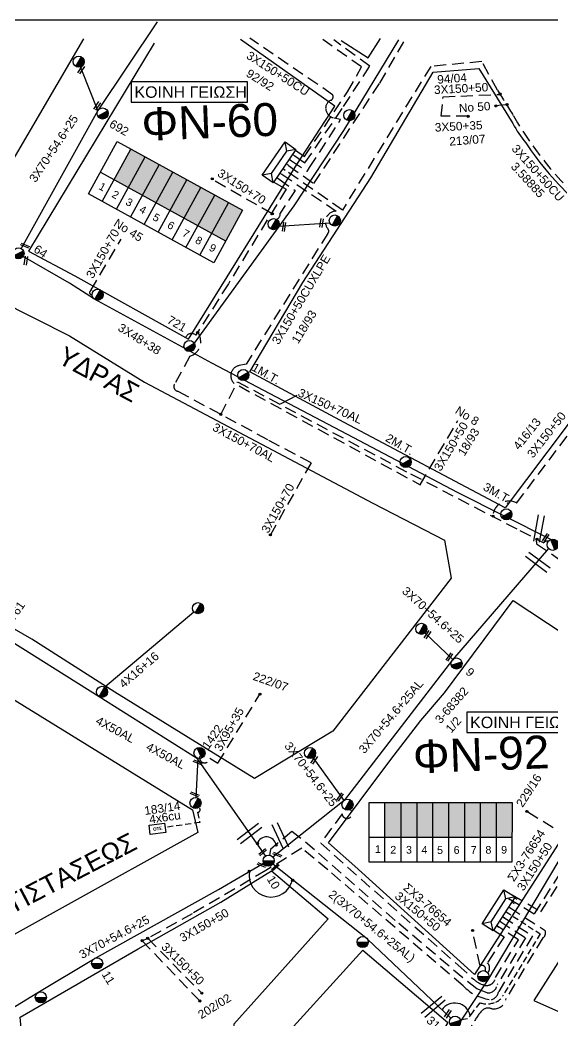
# Model space of a CAD drawing. Header units: millimetres. Extents: x 898 to 5598, y 789 to 3443.
# Drawn here: x 2237.5 to 2350.6, y 1586.5 to 1798.9 of the extents above; entities that cross this region are included whole.
import ezdxf

# ---------------------------------------------------------------- set-up
doc = ezdxf.new("R2010")
doc.units = ezdxf.units.MM
doc.linetypes.add('DASHED', pattern=[19.05, 12.7, -6.35])
for name, color, linetype in [('Pillar OTE', 7, 'Continuous'), ('Άγνωστα', 7, 'Continuous'), ('Γυμνά εναέρια ΧΤ (3Φ)   4x50CU', 7, 'Continuous'), ('Επιγραφές - Σχήματα', 7, 'Continuous'), ('Καλώδια ΧΤ   3x150+50AL', 7, 'DASHED'), ('Καλώδια ΧΤ   3x150+50AL XLPE', 7, 'DASHED'), ('Καλώδια ΧΤ   3x150+50CU', 7, 'DASHED'), ('Καλώδια ΧΤ   3x150+70AL', 7, 'DASHED'), ('Καλώδια ΧΤ   3x150AL+50CU', 7, 'DASHED'), ('Καλώδια ΧΤ   3x150AL+50XLPE', 7, 'DASHED'), ('Καλώδια ΧΤ   3x95+35 CU', 7, 'DASHED'), ('Καλώδια ΧΤ   3x95+35 XLPE', 7, 'DASHED'), ('Μηχανική τομή', 7, 'Continuous'), ('Στύλος ΦΜ', 7, 'Continuous'), ('Στύλος ΦΜ @ 1', 7, 'Continuous'), ('Συνδέσεις', 7, 'Continuous'), ('Συνεστραμμένα ΧΤ   3x70+54.6+25 AL', 7, 'SYN_LINE'), ('Τομή', 7, 'Continuous'), ('Υποσταθμός πόλεως', 7, 'Continuous'), ('Υπόβαθρο ΔΕΗ', 7, 'Continuous'), ('Υπόγεια καλώδια Παροχών ΧΤ   4x50AL', 7, 'DASHED'), ('Υπόγεια καλώδια Παροχών ΧΤ   4x6', 7, 'DASHED')]:
    doc.layers.add(name, color=color, linetype=linetype)
doc.styles.add('arial', font='arial.ttf')
doc.styles.get("Standard").update_dxf_attribs({"font": 'arial.ttf'})
doc.linetypes.add('SYN_LINE', pattern='A,0.5,-0.0001,["/\\/\\/\\/",Standard,S=0.1,R=0,X=0,Y=-0.05],-0.25', length=0.7501)
doc.dimstyles.new('ISO-25', dxfattribs={"dimtxt": 2.5, "dimasz": 2.5, "dimexe": 1.25, "dimexo": 0.625, "dimtad": 1, "dimtxsty": 'Standard', "dimcen": 2.5, "dimadec": 0, "dimazin": 0, "dimtfac": 1, "dimtmove": 0, "dimatfit": 3, "dimfxl": 1, "dimarcsym": 0})

# ---------------------------------------------------------------- blocks, each defined once
blk = doc.blocks.new('ΥΠΑΡΧΩΝ ΤΣΙΜΕΝΤΕΝΙΟΣ ΣΤΥΛΟΣ')
at = {"layer": 'Στύλος ΦΜ'}
blk.add_hatch(color=7, dxfattribs=at).paths.add_polyline_path([(-1.29, -2.28, 0.574793), (2.62, 0, 0.268822), (1.3, 2.27)])
at = {"layer": 'Στύλος ΦΜ', "color": 7}
blk.add_line((-1.29, -2.28), (1.3, 2.27), dxfattribs=at)
blk.add_circle((0, 0), 2.62, dxfattribs=at)
at = {"layer": 'Στύλος ΦΜ', "flags": 4}
for tag, p in [('ΑΡΙΘΜΟΣ', (-4.68, 8.05)), ('ΤΥΠΟΣ', (-4.91, 3.03))]:
    blk.add_attdef(tag, p, '', height=4, dxfattribs=at)
blk = doc.blocks.new('ΥΠΟΣΤΑΘΜΟΣ ΠΟΛΕΩΣ 8 ΑΝΑΧΩΡΗΣΕΩΝ')
at = {"layer": 'Υποσταθμός πόλεως', "linetype": 'Continuous', "ltscale": 40}
for p, q in [((-8.18, -2.82), (-8.18, -4)), ((-5.9, -2.82), (-5.9, -4)), ((-3.55, -2.82), (-3.55, -4)), ((-1.28, -2.82), (-1.28, -4)), ((1.23, -2.82), (1.23, -4)), ((3.56, -2.82), (3.56, -4)), ((6.03, -2.82), (6.03, -4)), ((8.16, -2.82), (8.16, -4))]:
    blk.add_line(p, q, dxfattribs=at)
blk.add_lwpolyline([(-8.57, 2.82), (8.57, 2.82), (8.57, -2.82), (-8.57, -2.82)], close=True, dxfattribs=at)
for points in [[(-5.75, 0), (-8.57, 2.82)], [(5.75, 0), (8.57, 2.82)], [(-8.57, -2.82), (-5.75, 0)], [(-5.75, 0), (5.75, 0)], [(8.57, -2.82), (5.75, 0)]]:
    blk.add_lwpolyline(points, dxfattribs=at)
at = {"layer": 'Υποσταθμός πόλεως', "linetype": 'SYN_LINE', "ltscale": 40, "flags": 1}
for tag, p in [('ΜΕΤΑΣΧΗΜΑΤΙΣΜΟΣ', (9.59, 1.44)), ('ΙΣΧΥΣ', (9.57, -1.35)), ('ΑΡΙΘΜΟΣ', (9.69, -4.07))]:
    blk.add_attdef(tag, p, '', height=1.8, dxfattribs=at)
blk = doc.blocks.new('ΜΗΧΑΝΙΚΗ ΤΟΜΗ')
at = {"layer": 'Μηχανική τομή', "ltscale": 40}
for p, q in [((-1.89, 0.78), (1.89, 0.78)), ((1.89, 0), (-1.89, 0))]:
    blk.add_line(p, q, dxfattribs=at)
blk = doc.blocks.new('ΤΟΜΗ')
at = {"layer": 'Τομή', "ltscale": 40}
for p, q in [((-5.68, 0), (5.68, 0)), ((5.68, -2.33), (-5.68, -2.33))]:
    blk.add_line(p, q, dxfattribs=at)
blk = doc.blocks.new('_ΣΥΝΔΕΣΗ')
at = {"layer": 'Συνδέσεις', "linetype": 'SYN_LINE', "ltscale": 40}
blk.add_hatch(color=256, dxfattribs=at).paths.add_polyline_path([(0.5, -0.01, 1), (-0.5, -0.01, 1)])
at = {"layer": 'Συνδέσεις'}
blk.add_circle((0, -0.01), 0.5, dxfattribs=at)
blk = doc.blocks.new('PILLAR ΟΤΕ')
at = {"layer": 'Pillar OTE', "ltscale": 40}
blk.add_lwpolyline([(-3.31, 2.02), (3.39, 2.02), (3.39, -1.99), (-3.31, -1.99)], close=True, dxfattribs=at)
at = {"layer": 'Pillar OTE', "insert": (-1.81, 0.71), "char_height": 1.3575, "width": 109.961, "attachment_point": 1}
blk.add_mtext('{\\fArial|b1|i0|c161|p34;OTE}', dxfattribs=at)

msp = doc.modelspace()

# ---------------------------------------------------------------- hatches: boundary and pattern name
at = {"layer": 'Καλώδια ΧΤ   3x150AL+50XLPE', "linetype": 'DASHED', "ltscale": 0.2}
h = msp.add_hatch(color=133, dxfattribs=at)
h.dxf.hatch_style = 1
h.paths.add_polyline_path([(2264.01, 1769.87), (2260.99, 1771.52), (2257.46, 1765.06), (2260.47, 1763.41)])
h = msp.add_hatch(color=151, dxfattribs=at)
h.dxf.hatch_style = 1
h.paths.add_polyline_path([(2267.03, 1768.21), (2264.01, 1769.87), (2260.47, 1763.41), (2263.49, 1761.75)])
h = msp.add_hatch(color=2, dxfattribs=at)
h.dxf.hatch_style = 1
h.paths.add_polyline_path([(2269.92, 1766.63), (2267.03, 1768.21), (2263.49, 1761.75), (2266.38, 1760.17)])
h = msp.add_hatch(color=6, dxfattribs=at)
h.dxf.hatch_style = 1
h.paths.add_polyline_path([(2272.89, 1765), (2269.92, 1766.63), (2266.38, 1760.17), (2269.35, 1758.54)])
h = msp.add_hatch(color=1, dxfattribs=at)
h.dxf.hatch_style = 1
h.paths.add_polyline_path([(2275.87, 1763.37), (2272.89, 1765), (2269.35, 1758.54), (2272.33, 1756.9)])
h = msp.add_hatch(color=62, dxfattribs=at)
h.dxf.hatch_style = 1
h.paths.add_polyline_path([(2278.8, 1761.77), (2275.87, 1763.37), (2272.33, 1756.9), (2275.25, 1755.3)])
h = msp.add_hatch(color=27, dxfattribs=at)
h.dxf.hatch_style = 1
h.paths.add_polyline_path([(2281.77, 1760.14), (2278.8, 1761.77), (2275.25, 1755.3), (2278.22, 1753.67)])
h = msp.add_hatch(color=30, dxfattribs=at)
h.dxf.hatch_style = 1
h.paths.add_polyline_path([(2284.68, 1758.55), (2281.77, 1760.14), (2278.22, 1753.67), (2281.13, 1752.07)])
h = msp.add_hatch(color=1, dxfattribs=at)
h.dxf.hatch_style = 1
h.paths.add_polyline_path([(2318.36, 1632.88), (2314.92, 1632.88), (2314.92, 1625.52), (2318.36, 1625.51)])
h = msp.add_hatch(color=62, dxfattribs=at)
h.dxf.hatch_style = 1
h.paths.add_polyline_path([(2321.8, 1632.88), (2318.36, 1632.88), (2318.36, 1625.51), (2321.8, 1625.51)])
h = msp.add_hatch(color=133, dxfattribs=at)
h.dxf.hatch_style = 1
h.paths.add_polyline_path([(2325.1, 1632.88), (2321.8, 1632.88), (2321.8, 1625.51), (2325.1, 1625.51)])
h = msp.add_hatch(color=27, dxfattribs=at)
h.dxf.hatch_style = 1
h.paths.add_polyline_path([(2328.48, 1632.88), (2325.1, 1632.88), (2325.1, 1625.51), (2328.48, 1625.5)])
h = msp.add_hatch(color=6, dxfattribs=at)
h.dxf.hatch_style = 1
h.paths.add_polyline_path([(2331.88, 1632.88), (2328.48, 1632.88), (2328.48, 1625.5), (2331.88, 1625.5)])
h = msp.add_hatch(color=85, dxfattribs=at)
h.dxf.hatch_style = 1
h.paths.add_polyline_path([(2335.22, 1632.88), (2331.88, 1632.88), (2331.88, 1625.5), (2335.22, 1625.5)])
h = msp.add_hatch(color=173, dxfattribs=at)
h.dxf.hatch_style = 1
h.paths.add_polyline_path([(2338.61, 1632.88), (2335.22, 1632.88), (2335.22, 1625.5), (2338.6, 1625.49)])
h = msp.add_hatch(color=2, dxfattribs=at)
h.dxf.hatch_style = 1
h.paths.add_polyline_path([(2341.93, 1632.87), (2338.61, 1632.88), (2338.6, 1625.49), (2341.93, 1625.49)])

# ---------------------------------------------------------------- linework, layer by layer
at = {"layer": 'Pillar OTE', "ltscale": 40}
for points in [[(2252, 1762.03), (2258.08, 1773.12), (2284.68, 1758.55), (2278.6, 1747.44), (2252, 1762.03)], [(2254.92, 1760.43), (2260.99, 1771.52)], [(2257.94, 1758.78), (2264.01, 1769.87)], [(2260.95, 1757.12), (2267.03, 1768.21)], [(2254.54, 1766.66), (2281.13, 1752.07)], [(2263.84, 1755.53), (2269.92, 1766.63)], [(2266.81, 1753.9), (2272.89, 1765)], [(2269.79, 1752.27), (2275.87, 1763.37)], [(2272.71, 1750.66), (2278.8, 1761.77)], [(2275.68, 1749.03), (2281.77, 1760.14)], [(2311.59, 1620.24), (2311.59, 1632.88), (2341.93, 1632.87), (2341.92, 1620.21), (2311.59, 1620.24)], [(2314.92, 1620.23), (2314.92, 1632.88)], [(2318.36, 1620.23), (2318.36, 1632.88)], [(2321.8, 1620.23), (2321.8, 1632.88)], [(2325.1, 1620.22), (2325.1, 1632.88)], [(2328.48, 1620.22), (2328.48, 1632.88)], [(2331.88, 1620.22), (2331.88, 1632.88)], [(2335.22, 1620.21), (2335.22, 1632.88)], [(2338.6, 1620.21), (2338.61, 1632.88)], [(2311.59, 1625.52), (2341.93, 1625.49)]]:
    msp.add_lwpolyline(points, dxfattribs=at)
at = {"layer": 'Άγνωστα', "color": 2}
for points in [[(2317.86, 1794.74), (2306.16, 1775.49), (2295.62, 1759.53), (2281.14, 1739.62), (2274.47, 1730.34)], [(2292.4, 1755.19), (2303.22, 1755.91)], [(2350.17, 1688.68), (2330.37, 1698.65), (2305.67, 1711.65), (2278.22, 1726.14), (2253.28, 1739.72), (2247.97, 1743.12), (2238.13, 1748.76)]]:
    msp.add_lwpolyline(points, dxfattribs=at)
at = {"layer": 'Άγνωστα', "color": 6, "linetype": 'DASHED', "ltscale": 0.2}
msp.add_lwpolyline([(2294.48, 1768.08), (2299.88, 1764.22), (2313.84, 1785.55), (2319.14, 1794.67)], dxfattribs=at)
at = {"layer": 'Άγνωστα', "color": 1, "linetype": 'DASHED', "ltscale": 0.2}
msp.add_lwpolyline([(2295.83, 1770.08), (2297.96, 1768.62), (2306.16, 1780.56), (2311.73, 1789.13), (2304.08, 1794.7)], dxfattribs=at)
at = {"layer": 'Άγνωστα', "color": 62, "linetype": 'DASHED', "ltscale": 0.2}
msp.add_lwpolyline([(2296.44, 1770.96), (2297.87, 1769.95), (2307.01, 1783.71), (2309.98, 1788.97), (2301.77, 1794.77)], dxfattribs=at)
at = {"layer": 'Άγνωστα', "color": 151, "linetype": 'DASHED', "ltscale": 0.2}
for points in [[(2291.82, 1764.22), (2291.82, 1764.22), (2293.95, 1763.03), (2281.7, 1742.97), (2274.81, 1732.05)], [(2291.04, 1757.8), (2278.15, 1765.16)]]:
    msp.add_lwpolyline(points, dxfattribs=at)
at = {"layer": 'Άγνωστα', "color": 62}
msp.add_lwpolyline([(2255.46, 1657.39), (2274.35, 1673.35)], dxfattribs=at)
at = {"layer": 'Άγνωστα', "color": 6}
msp.add_lwpolyline([(2371.53, 1654.75), (2361.57, 1635.3), (2351.68, 1620.22), (2336.76, 1595.27), (2322.3, 1573.28), (2308.92, 1549.66), (2298.15, 1535.09), (2298.15, 1535.09), (2293.77, 1529.55)], dxfattribs=at)
at = {"layer": 'Άγνωστα', "color": 27, "linetype": 'SYN_LINE', "ltscale": 12}
msp.add_lwpolyline([(2306.28, 1633.33), (2299.72, 1642.44)], dxfattribs=at)
at = {"layer": 'Άγνωστα', "color": 133, "linetype": 'DASHED', "ltscale": 0.2}
msp.add_lwpolyline([(2275.66, 1590.75), (2263.4, 1603.54), (2264.59, 1604.05)], dxfattribs=at)
at = {"layer": 'Άγνωστα', "color": 151, "linetype": 'DASHED', "ltscale": 0.2}
msp.add_arc((2273.89, 1731.04), 1.37, 47.5399, 200.5221, dxfattribs=at)
at = {"layer": 'Γυμνά εναέρια ΧΤ (3Φ)   4x50CU', "color": 62, "linetype": 'Continuous', "ltscale": 0.2}
msp.add_lwpolyline([(2200.86, 1690.09), (2233.03, 1668.69), (2254.3, 1655.34), (2274.94, 1642.38), (2289.57, 1621.51)], dxfattribs=at)
at = {"layer": 'Επιγραφές - Σχήματα'}
msp.add_lwpolyline([(2932.69, 801.84), (2932.69, 1798.94), (924.79, 1798.94), (924.79, 801.84)], dxfattribs=at)
at = {"layer": 'Επιγραφές - Σχήματα', "color": 190}
for points in [[(2261.1, 1781.5), (2285.77, 1781.5), (2285.77, 1785.79), (2261.1, 1785.79)], [(2332.36, 1647.73), (2357.04, 1647.73), (2357.04, 1652.02), (2332.36, 1652.02)]]:
    msp.add_lwpolyline(points, close=True, dxfattribs=at)
at = {"layer": 'Καλώδια ΧΤ   3x150+50AL', "color": 133, "linetype": 'DASHED', "ltscale": 0.2}
for points in [[(2332.6, 1778.51), (2326.9, 1778.51), (2327.29, 1782.64), (2339.43, 1783.16)], [(2264.59, 1604.05), (2276.07, 1592.4)]]:
    msp.add_lwpolyline(points, dxfattribs=at)
at = {"layer": 'Καλώδια ΧΤ   3x150+50AL', "color": 2, "linetype": 'DASHED', "ltscale": 0.2}
msp.add_lwpolyline([(2292.47, 1765.16), (2292.47, 1765.16), (2295.89, 1762.75), (2292.73, 1757.93)], dxfattribs=at)
at = {"layer": 'Καλώδια ΧΤ   3x150+50AL', "color": 30, "linetype": 'DASHED', "ltscale": 0.2}
msp.add_lwpolyline([(2322.41, 1700.3), (2330.45, 1713.94)], dxfattribs=at)
at = {"layer": 'Καλώδια ΧΤ   3x150+50AL', "color": 2, "linetype": 'DASHED', "ltscale": 0.2}
msp.add_lwpolyline([(2341.98, 1613.3), (2341.98, 1613.3), (2348.06, 1609.7), (2362.85, 1632.48), (2369.17, 1644.04), (2375.32, 1657.4), (2380.53, 1665.56), (2387.86, 1660.55), (2389.31, 1658.92), (2419.67, 1638), (2434.37, 1628.93, 0.201789), (2438.56, 1628.27), (2447.05, 1623.27), (2465.53, 1656.47), (2472.19, 1668.62), (2460.22, 1675.01)], format="xyb", dxfattribs=at)
at = {"layer": 'Καλώδια ΧΤ   3x150+50AL', "color": 85, "linetype": 'DASHED', "ltscale": 0.2}
msp.add_lwpolyline([(2341.18, 1612.53), (2346.69, 1609.25), (2362.77, 1634.55), (2368.93, 1646.04), (2371.91, 1652.38, 0.426708), (2372.83, 1654.71)], format="xyb", dxfattribs=at)
at = {"layer": 'Καλώδια ΧΤ   3x150+50AL', "color": 27, "linetype": 'DASHED', "ltscale": 0.2}
msp.add_lwpolyline([(2307.6, 1631.39, -1.518303), (2305.84, 1630.5), (2301.32, 1624.21), (2330.51, 1598.33), (2333.74, 1595.4, 0.124865), (2336.24, 1594.07, 0.434287), (2338.4, 1595.71), (2343.28, 1603.76), (2338.69, 1606.72), (2338.69, 1606.72)], format="xyb", dxfattribs=at)
at = {"layer": 'Καλώδια ΧΤ   3x150+50AL', "color": 62, "linetype": 'DASHED', "ltscale": 0.2}
msp.add_lwpolyline([(2339.36, 1607.69), (2339.36, 1607.69), (2344.81, 1604.17), (2338.8, 1594.26, -0.393869), (2336.65, 1592.45), (2334.46, 1593.33), (2331.46, 1595.68), (2317.1, 1607.86), (2300.02, 1622.84), (2295.21, 1626.75), (2290.67, 1622.93), (2290.45, 1621.7)], format="xyb", dxfattribs=at)
at = {"layer": 'Καλώδια ΧΤ   3x150+50AL', "color": 133, "linetype": 'DASHED', "ltscale": 0.2}
msp.add_lwpolyline([(2339.98, 1608.64), (2339.98, 1608.64), (2346.3, 1604.56), (2339.1, 1592.77, -0.25828), (2337.6, 1591.02, -0.179712), (2331.56, 1593.96), (2302.83, 1618.59), (2297.29, 1623.17), (2289.67, 1618.43), (2274.04, 1609.26), (2264.59, 1604.05)], format="xyb", dxfattribs=at)
at = {"layer": 'Καλώδια ΧΤ   3x150+50AL', "color": 173, "linetype": 'DASHED', "ltscale": 0.2}
msp.add_lwpolyline([(2341.47, 1610.56), (2341.47, 1610.56), (2348.94, 1605.74, -0.364448), (2348.47, 1604.13), (2340.68, 1591.29, -0.413416), (2337.62, 1589.09, 0.325454), (2335.47, 1588.61, 0.062495), (2333.49, 1585.67, -0.33837), (2329.93, 1583.95), (2318.29, 1563.28), (2311.6, 1551.49), (2308.61, 1547.02), (2299.84, 1535.65), (2295.11, 1538.28), (2291.24, 1532.59), (2292.98, 1529.8)], format="xyb", dxfattribs=at)
at = {"layer": 'Καλώδια ΧΤ   3x150+50AL', "color": 1, "linetype": 'DASHED', "ltscale": 0.1}
msp.add_lwpolyline([(2340.58, 1609.74), (2340.58, 1609.74), (2347.93, 1605), (2339.98, 1591.87, -0.190404), (2338.51, 1590.52, -0.178196), (2335.09, 1590.37), (2333.58, 1588.42), (2332.46, 1586.98), (2330.96, 1586.71)], format="xyb", dxfattribs=at)
at = {"layer": 'Καλώδια ΧΤ   3x150+50AL', "color": 6, "linetype": 'DASHED', "ltscale": 0.2}
msp.add_lwpolyline([(2338.17, 1605.7), (2338.17, 1605.7), (2340.25, 1604.36), (2336.7, 1598.84), (2336.7, 1598.84, -0.417829), (2336.78, 1596.73)], format="xyb", dxfattribs=at)
at = {"layer": 'Καλώδια ΧΤ   3x150+50AL', "color": 2, "linetype": 'DASHED', "ltscale": 0.2}
msp.add_arc((2291.42, 1757.84), 1.32, 290.0594, 3.5547, dxfattribs=at)
at = {"layer": 'Καλώδια ΧΤ   3x150+50AL XLPE', "color": 30, "linetype": 'DASHED', "ltscale": 0.2}
msp.add_lwpolyline([(2293.07, 1766.2), (2304.59, 1758.39), (2304.59, 1758.39), (2304.59, 1758.39, 0.618656), (2302.82, 1754.64, -0.43335), (2302.82, 1753.66), (2285.47, 1725.88), (2284.02, 1725.6, 0.274703), (2282.33, 1724.11, 0.446175), (2283.98, 1721.27), (2322.41, 1700.3)], format="xyb", dxfattribs=at)
at = {"layer": 'Καλώδια ΧΤ   3x150+50CU', "color": 27, "ltscale": 0.2}
msp.add_lwpolyline([(2295.14, 1769.06), (2298.42, 1766.82), (2298.96, 1767.62), (2305.53, 1777.79), (2304.14, 1778.11, -0.298118), (2302.39, 1779.96, -0.35418), (2303.45, 1781.89, 0.466858), (2303.83, 1783.09), (2286.26, 1795.06)], format="xyb", dxfattribs=at)
at = {"layer": 'Καλώδια ΧΤ   3x150+50CU', "color": 133, "linetype": 'DASHED', "ltscale": 0.2}
msp.add_lwpolyline([(2382.52, 1738.8), (2382.52, 1738.8), (2359.73, 1757.8, -0.088359), (2342.23, 1778.61, -0.000505), (2338.85, 1784.04), (2335.52, 1790.1), (2324.67, 1789.09), (2305.92, 1758.6), (2293.75, 1767.08)], format="xyb", dxfattribs=at)
at = {"layer": 'Καλώδια ΧΤ   3x150+70AL', "color": 2, "linetype": 'DASHED', "ltscale": 0.2}
msp.add_lwpolyline([(2252.52, 1741.51), (2252.52, 1741.51), (2258.92, 1752.46)], dxfattribs=at)
at = {"layer": 'Καλώδια ΧΤ   3x150+70AL', "color": 151, "ltscale": 0.2}
msp.add_lwpolyline([(2273.53, 1727.57, -0.0045), (2273.53, 1727.57), (2270.25, 1721.64, 0.526639), (2271, 1720.15), (2290.26, 1709.8), (2299.26, 1704.98)], format="xyb", dxfattribs=at)
at = {"layer": 'Καλώδια ΧΤ   3x150+70AL', "color": 151, "linetype": 'DASHED', "ltscale": 0.2}
for points in [[(2280.12, 1715.25), (2283.65, 1722.17), (2320.37, 1702.63), (2343.58, 1690.59), (2348.66, 1688.01)], [(2299.26, 1704.98), (2290.63, 1689.67)]]:
    msp.add_lwpolyline(points, dxfattribs=at)
at = {"layer": 'Καλώδια ΧΤ   3x150+70AL', "color": 2, "linetype": 'DASHED', "ltscale": 0.2}
msp.add_arc((2252.7, 1741.09), 0.457, 113.9438, 277.0851, dxfattribs=at)
at = {"layer": 'Καλώδια ΧΤ   3x150+70AL', "color": 151, "ltscale": 0.2}
msp.add_arc((2272.59, 1730.68), 3.25, 286.9095, 37.0392, dxfattribs=at)
at = {"layer": 'Καλώδια ΧΤ   3x150+70AL', "color": 151, "linetype": 'DASHED', "ltscale": 0.2}
msp.add_arc((2349.43, 1687.33), 1.03, 76.2386, 138.193, dxfattribs=at)
at = {"layer": 'Καλώδια ΧΤ   3x150AL+50CU', "color": 151, "linetype": 'DASHED', "ltscale": 0.2}
msp.add_line((2347.16, 1687.8), (2356.6, 1681.2), dxfattribs=at)
msp.add_arc((2349.86, 1688.44), 2.78, 172.3006, 193.3972, dxfattribs=at)
at = {"layer": 'Καλώδια ΧΤ   3x150AL+50CU', "color": 62, "linetype": 'DASHED', "ltscale": 0.1}
msp.add_arc((2275.16, 1631.34), 0.556, 265.9096, 60.0718, dxfattribs=at)
at = {"layer": 'Καλώδια ΧΤ   3x150AL+50XLPE', "color": 7, "linetype": 'DASHED', "ltscale": 0.2}
msp.add_line((2335.18, 1598.18), (2333.53, 1605.68), dxfattribs=at)
at = {"layer": 'Καλώδια ΧΤ   3x150AL+50XLPE', "color": 151, "linetype": 'DASHED', "ltscale": 0.2}
msp.add_lwpolyline([(2342.91, 1696.43), (2368.78, 1730.77, 0.980225), (2370.95, 1735.18), (2364.81, 1739.52)], format="xyb", dxfattribs=at)
at = {"layer": 'Καλώδια ΧΤ   3x150AL+50XLPE', "color": 6, "linetype": 'DASHED', "ltscale": 0.2}
msp.add_lwpolyline([(2360.18, 1634.73, 0.914527), (2359.29, 1634.12), (2353.91, 1625.48), (2345.07, 1630.99)], format="xyb", dxfattribs=at)
at = {"layer": 'Καλώδια ΧΤ   3x150AL+50XLPE', "color": 151, "linetype": 'DASHED', "ltscale": 0.2}
msp.add_arc((2341.26, 1693.41), 3.44, 61.1986, 177.2544, dxfattribs=at)
at = {"layer": 'Καλώδια ΧΤ   3x150AL+50XLPE', "color": 62, "linetype": 'DASHED', "ltscale": 0.2}
msp.add_arc((2276.68, 1642.37), 1.09, 166.4295, 354.1369, dxfattribs=at)
at = {"layer": 'Καλώδια ΧΤ   3x150AL+50XLPE', "color": 7, "linetype": 'Continuous', "ltscale": 0.2}
for centre, radius, start, end in [((2289.8, 1623.51), 2.08, 8.3583, 161.9579), ((2290.76, 1617.47), 4.66, 169.7961, 346.7888), ((2329.79, 1587), 3.31, 11.7756, 146.2565)]:
    msp.add_arc(centre, radius, start, end, dxfattribs=at)
at = {"layer": 'Καλώδια ΧΤ   3x150AL+50XLPE', "color": 7, "linetype": 'DASHED', "ltscale": 0.2}
msp.add_arc((2335.56, 1597.55), 0.749, 327.1975, 120.0715, dxfattribs=at)
at = {"layer": 'Καλώδια ΧΤ   3x95+35 CU', "color": 62, "linetype": 'DASHED', "ltscale": 0.2}
msp.add_lwpolyline([(2277.77, 1642.26), (2279.47, 1641.19), (2288.4, 1655.85)], dxfattribs=at)
at = {"layer": 'Συνεστραμμένα ΧΤ   3x70+54.6+25 AL', "color": 62, "linetype": 'SYN_LINE', "ltscale": 10}
msp.add_line((2275.22, 1642.33), (2274.77, 1633.78), dxfattribs=at)
at = {"layer": 'Συνεστραμμένα ΧΤ   3x70+54.6+25 AL', "color": 2, "linetype": 'SYN_LINE', "ltscale": 20}
msp.add_lwpolyline([(2266.62, 1798.54), (2254.02, 1779.75), (2237.72, 1750.45)], dxfattribs=at)
at = {"layer": 'Συνεστραμμένα ΧΤ   3x70+54.6+25 AL', "color": 2, "linetype": 'SYN_LINE', "ltscale": 8}
msp.add_lwpolyline([(2254.02, 1779.75), (2250.62, 1788.32), (2250.34, 1789.02)], dxfattribs=at)
at = {"layer": 'Συνεστραμμένα ΧΤ   3x70+54.6+25 AL', "color": 4, "linetype": 'DASHED', "ltscale": 0.2}
msp.add_lwpolyline([(2340.79, 1780.92), (2338.19, 1780.71)], dxfattribs=at)
at = {"layer": 'Συνεστραμμένα ΧΤ   3x70+54.6+25 AL', "color": 27, "ltscale": 20}
msp.add_lwpolyline([(2349.7, 1686.79), (2329.27, 1663.17), (2306.28, 1633.33), (2291.16, 1621.28)], dxfattribs=at)
at = {"layer": 'Συνεστραμμένα ΧΤ   3x70+54.6+25 AL', "color": 27, "linetype": 'SYN_LINE', "ltscale": 8}
msp.add_lwpolyline([(2329.49, 1663.08), (2323.52, 1668.84)], dxfattribs=at)
at = {"layer": 'Συνεστραμμένα ΧΤ   3x70+54.6+25 AL', "color": 1, "linetype": 'SYN_LINE', "ltscale": 20}
for points in [[(2221.28, 1580.37), (2241.29, 1592.53), (2253.08, 1599.61), (2279.61, 1614.44), (2279.61, 1614.44), (2288.84, 1619.81), (2289.2, 1620)], [(2328.97, 1587.14), (2311.24, 1603.86), (2291.17, 1619.81)]]:
    msp.add_lwpolyline(points, dxfattribs=at)
at = {"layer": 'Υπόβαθρο ΔΕΗ'}
for points in [[(2227.66, 1755.45), (2227.83, 1755.35), (2251.04, 1794.93)], [(2265.97, 1794.04), (2239.27, 1749.88), (2249.11, 1744.68), (2273.21, 1731.23), (2296.22, 1768.27), (2304.31, 1780.65), (2284.29, 1794.79)], [(2305.68, 1794.56), (2311.37, 1790.88), (2314.04, 1795)], [(2147.55, 1634.65), (2193.61, 1680.91), (2274.08, 1631.34), (2275.23, 1626.53), (2217.57, 1594.54), (2147.55, 1634.65)], [(2302.94, 1624.34), (2316.17, 1641.97), (2322.6, 1650.25), (2327.62, 1656.17), (2342.14, 1675.71), (2371.15, 1656.61), (2357.83, 1633.54), (2333.95, 1596.39), (2308.59, 1619.33), (2302.94, 1624.34)], [(2411.52, 1562.01), (2439.01, 1611.34), (2381.53, 1649.54), (2360.25, 1612.31), (2346.56, 1590.84), (2391.42, 1570.93), (2411.52, 1562.01)], [(2310.25, 1601.52), (2328.3, 1586.22), (2314.21, 1562.66), (2298.41, 1537.45), (2250.7, 1570.79), (2238.11, 1580.49), (2237.52, 1587.29), (2262.53, 1601.82), (2280.08, 1611.75), (2280.08, 1611.75), (2290.88, 1618.35), (2302.91, 1608.16), (2282.9, 1585.8), (2282.77, 1585.12), (2289.95, 1579.15), (2310.25, 1601.52)]]:
    msp.add_lwpolyline(points, dxfattribs=at)
msp.add_lwpolyline([(2340.48, 1695.42), (2306.28, 1713.53), (2286.24, 1724.26), (2297.55, 1743.23), (2311.92, 1765.43), (2325.21, 1787.89), (2334.9, 1788.67), (2342.12, 1776.98), (2342.12, 1776.98, 0.046004), (2344.83, 1772.85, 0.05664), (2355.48, 1760.41, 0.019537), (2369.58, 1748.28, -0.000715), (2376.28, 1742.94), (2340.48, 1695.42)], format="xyb", dxfattribs=at)
at = {"layer": 'Υπόγεια καλώδια Παροχών ΧΤ   4x50AL', "linetype": 'Continuous', "ltscale": 0.2}
msp.add_lwpolyline([(2201.4, 1691), (2214.06, 1710.52), (2225.39, 1727.69), (2232.87, 1739.46), (2247.95, 1731.93), (2263.92, 1722.09), (2312.35, 1696.41), (2327.57, 1688.56), (2329.03, 1680.47), (2303.89, 1648), (2287.25, 1637.99), (2257.6, 1656.27), (2239.97, 1667.54), (2222.33, 1677.66), (2209.78, 1685.69), (2201.4, 1691)], dxfattribs=at)
at = {"layer": 'Υπόγεια καλώδια Παροχών ΧΤ   4x6', "color": 62, "linetype": 'DASHED', "ltscale": 0.1}
msp.add_lwpolyline([(2275.12, 1630.79), (2275.67, 1628.65), (2268.27, 1627.57)], dxfattribs=at)

# ---------------------------------------------------------------- block references
at = {"layer": 'Pillar OTE', "xscale": 0.4999999999999999, "yscale": 0.4999999999999999, "zscale": 0.4999999999999999, "rotation": 7.456910538116213}
msp.add_blockref('PILLAR ΟΤΕ', (2266.63, 1627.3), dxfattribs=at)
at = {"layer": 'Μηχανική τομή'}
for p, xscale, yscale, zscale, rotation in [((2250.62, 1788.32), 0.4999999999999992, 0.4999999999999992, 0.4999999999999992, 55.9346327800438), ((2254.01, 1780.61), 0.4999999999999992, 0.4999999999999992, 0.4999999999999992, 55.9346327800438), ((2301.68, 1755.83), 0.4999999999999992, 0.4999999999999992, 0.4999999999999992, 81.4667052594302), ((2293.7, 1755.01), 0.4999999999999992, 0.4999999999999992, 0.4999999999999992, 81.4667052594302), ((2238.61, 1751.23), 0.4999999999999994, 0.4999999999999994, 0.4999999999999994, 158.0723474601361), ((2238.89, 1747.85), 0.4999999999999992, 0.4999999999999992, 0.4999999999999992, 81.4667052594302), ((2349.24, 1688.95), 0.4999999999999992, 0.4999999999999992, 0.4999999999999992, 55.9346327800438), ((2324.16, 1668.37), 0.4999999999999992, 0.4999999999999992, 0.4999999999999992, 55.9346327800438), ((2328.79, 1663.67), 0.4999999999999992, 0.4999999999999992, 0.4999999999999992, 55.9346327800438), ((2300.1, 1641.82), 0.4999999999999992, 0.4999999999999992, 0.4999999999999992, 55.9346327800438), ((2275.25, 1641.56), 0.4999999999999994, 0.4999999999999994, 0.4999999999999994, 158.0723474601361), ((2274.64, 1634.82), 0.4999999999999994, 0.4999999999999994, 0.4999999999999994, 158.0723474601361), ((2305.58, 1633.94), 0.4999999999999992, 0.4999999999999992, 0.4999999999999992, 55.9346327800438), ((2289.12, 1622.21), 0.4999999999999992, 0.4999999999999992, 0.4999999999999992, 40.87475939646597), ((2292.16, 1621.96), 0.4999999999999994, 0.4999999999999994, 0.4999999999999994, 158.0723474601361), ((2288.84, 1619.81), 0.4999999999999994, 0.4999999999999994, 0.4999999999999994, 158.0723474601361), ((2291.8, 1618.97), 0.4999999999999992, 0.4999999999999992, 0.4999999999999992, 40.87475939646598), ((2328.47, 1587.92), 0.4999999999999992, 0.4999999999999992, 0.4999999999999992, 55.9346327800438)]:
    msp.add_blockref('ΜΗΧΑΝΙΚΗ ΤΟΜΗ', p, dxfattribs=dict(at, xscale=xscale, yscale=yscale, zscale=zscale, rotation=rotation))
at = {"layer": 'Στύλος ΦΜ @ 1', "ltscale": 40, "xscale": 0.4499999999998181, "yscale": 0.4499999999998181, "zscale": 0.4499999999998181}
for p in [(2249.91, 1790.11), (2307.41, 1778.74), (2291.31, 1755.62), (2304.3, 1756.38), (2253.94, 1740.64), (2275.25, 1674.11), (2322.69, 1669.73), (2254.88, 1656.36), (2299.04, 1643.39), (2274.73, 1632.77), (2307.01, 1632.41)]:
    msp.add_blockref('ΥΠΑΡΧΩΝ ΤΣΙΜΕΝΤΕΝΙΟΣ ΣΤΥΛΟΣ', p, dxfattribs=at)
at = {"layer": 'Στύλος ΦΜ @ 1', "ltscale": 40}
ref = msp.add_blockref('ΥΠΑΡΧΩΝ ΤΣΙΜΕΝΤΕΝΙΟΣ ΣΤΥΛΟΣ', (2255, 1779.1), dxfattribs=dict(at, xscale=0.449999999999818, yscale=0.449999999999818, zscale=0.449999999999818, rotation=330.2170153390163))
ref.add_attrib('ΤΥΠΟΣ', '692', (2256.25, 1776.35), dxfattribs={"layer": 'Στύλος ΦΜ', "height": 1.8, "rotation": 330.217, "flags": 4})
ref = msp.add_blockref('ΥΠΑΡΧΩΝ ΤΣΙΜΕΝΤΕΝΙΟΣ ΣΤΥΛΟΣ', (2237.15, 1749.42), dxfattribs=dict(at, xscale=0.4499999999998181, yscale=0.4499999999998181, zscale=0.4499999999998181, rotation=326.3425832469022))
ref.add_attrib('ΤΥΠΟΣ', '64', (2240.2, 1749.87), dxfattribs={"layer": 'Στύλος ΦΜ', "height": 1.8, "rotation": 326.3426, "flags": 4})
ref = msp.add_blockref('ΥΠΑΡΧΩΝ ΤΣΙΜΕΝΤΕΝΙΟΣ ΣΤΥΛΟΣ', (2273.45, 1729.74), dxfattribs=dict(at, xscale=0.449999999999818, yscale=0.449999999999818, zscale=0.449999999999818, rotation=330.2170153390163))
ref.add_attrib('ΤΥΠΟΣ', '721', (2268.53, 1734.75), dxfattribs={"layer": 'Στύλος ΦΜ', "height": 1.8, "rotation": 330.217, "flags": 4})
ref = msp.add_blockref('ΥΠΑΡΧΩΝ ΤΣΙΜΕΝΤΕΝΙΟΣ ΣΤΥΛΟΣ', (2284.88, 1723.58), dxfattribs=dict(at, xscale=0.449999999999818, yscale=0.449999999999818, zscale=0.449999999999818, rotation=330.2170153390163))
ref.add_attrib('ΤΥΠΟΣ', '1M.T.', (2286.5, 1724.69), dxfattribs={"layer": 'Στύλος ΦΜ', "height": 1.8, "rotation": 330.217, "flags": 4})
ref = msp.add_blockref('ΥΠΑΡΧΩΝ ΤΣΙΜΕΝΤΕΝΙΟΣ ΣΤΥΛΟΣ', (2319.36, 1705.15), dxfattribs=dict(at, xscale=0.449999999999818, yscale=0.449999999999818, zscale=0.449999999999818, rotation=330.2170153390163))
ref.add_attrib('ΤΥΠΟΣ', '2M.T.', (2314.89, 1709.68), dxfattribs={"layer": 'Στύλος ΦΜ', "height": 1.8, "rotation": 330.217, "flags": 4})
ref = msp.add_blockref('ΥΠΑΡΧΩΝ ΤΣΙΜΕΝΤΕΝΙΟΣ ΣΤΥΛΟΣ', (2340.71, 1694.02), dxfattribs=dict(at, xscale=0.449999999999818, yscale=0.449999999999818, zscale=0.449999999999818, rotation=330.2170153390163))
ref.add_attrib('ΤΥΠΟΣ', '3M.T.', (2335.61, 1699.32), dxfattribs={"layer": 'Στύλος ΦΜ', "height": 1.8, "rotation": 330.217, "flags": 4})
ref = msp.add_blockref('ΥΠΑΡΧΩΝ ΤΣΙΜΕΝΤΕΝΙΟΣ ΣΤΥΛΟΣ', (2350.58, 1687.57), dxfattribs=dict(at, xscale=0.449999999999818, yscale=0.449999999999818, zscale=0.449999999999818, rotation=50.11838924195742))
ref.add_attrib('ΤΥΠΟΣ', '8M.T.', (2356.09, 1687.25), dxfattribs={"layer": 'Στύλος ΦΜ', "height": 1.8, "rotation": 50.1184, "flags": 4})
ref = msp.add_blockref('ΥΠΑΡΧΩΝ ΤΣΙΜΕΝΤΕΝΙΟΣ ΣΤΥΛΟΣ', (2233.71, 1669.66), dxfattribs=dict(at, xscale=0.4499999999998181, yscale=0.4499999999998181, zscale=0.4499999999998181, rotation=55.1010931371771))
ref.add_attrib('ΤΥΠΟΣ', '761', (2236.24, 1671.32), dxfattribs={"layer": 'Στύλος ΦΜ', "height": 1.8, "rotation": 55.1011, "flags": 4})
ref = msp.add_blockref('ΥΠΑΡΧΩΝ ΤΣΙΜΕΝΤΕΝΙΟΣ ΣΤΥΛΟΣ', (2330.14, 1662.37), dxfattribs=dict(at, xscale=0.4499999999998181, yscale=0.4499999999998181, zscale=0.4499999999998181, rotation=317.0952940475047))
ref.add_attrib('ΤΥΠΟΣ', '9', (2331.91, 1660.36), dxfattribs={"layer": 'Στύλος ΦΜ', "height": 1.8, "rotation": 317.0953, "flags": 4})
ref = msp.add_blockref('ΥΠΑΡΧΩΝ ΤΣΙΜΕΝΤΕΝΙΟΣ ΣΤΥΛΟΣ', (2275.57, 1643.38), dxfattribs=dict(at, xscale=0.4499999999998181, yscale=0.4499999999998181, zscale=0.4499999999998181, rotation=55.14996331801859))
ref.add_attrib('ΤΥΠΟΣ', '1422', (2277.48, 1644.01), dxfattribs={"layer": 'Στύλος ΦΜ', "height": 1.8, "rotation": 55.15, "flags": 4})
ref = msp.add_blockref('ΥΠΑΡΧΩΝ ΤΣΙΜΕΝΤΕΝΙΟΣ ΣΤΥΛΟΣ', (2290.24, 1620.54), dxfattribs=dict(at, xscale=0.4499999999998181, yscale=0.4499999999998181, zscale=0.4499999999998181, rotation=301.3863738544023))
ref.add_attrib('ΤΥΠΟΣ', '10', (2289.79, 1616.65), dxfattribs={"layer": 'Στύλος ΦΜ', "height": 1.8, "rotation": 301.3864, "flags": 4})
at = {"layer": 'Στύλος ΦΜ @ 1', "ltscale": 40, "xscale": 0.4499999999998181, "yscale": 0.4499999999998181, "zscale": 0.4499999999998181, "rotation": 301.3863738544023}
for p in [(2310.24, 1603.25), (2335.84, 1596.02), (2241.9, 1591.52)]:
    msp.add_blockref('ΥΠΑΡΧΩΝ ΤΣΙΜΕΝΤΕΝΙΟΣ ΣΤΥΛΟΣ', p, dxfattribs=at)
at = {"layer": 'Στύλος ΦΜ @ 1', "ltscale": 40}
ref = msp.add_blockref('ΥΠΑΡΧΩΝ ΤΣΙΜΕΝΤΕΝΙΟΣ ΣΤΥΛΟΣ', (2253.85, 1598.72), dxfattribs=dict(at, xscale=0.4499999999998181, yscale=0.4499999999998181, zscale=0.4499999999998181, rotation=301.3863738544023))
ref.add_attrib('ΤΥΠΟΣ', '11', (2254.75, 1596.43), dxfattribs={"layer": 'Στύλος ΦΜ', "height": 1.8, "rotation": 301.3864, "flags": 4})
ref = msp.add_blockref('ΥΠΑΡΧΩΝ ΤΣΙΜΕΝΤΕΝΙΟΣ ΣΤΥΛΟΣ', (2329.84, 1586.35), dxfattribs=dict(at, xscale=0.4499999999998181, yscale=0.4499999999998181, zscale=0.4499999999998181, rotation=317.7230912714273))
ref.add_attrib('ΤΥΠΟΣ', '31', (2323.6, 1586.39), dxfattribs={"layer": 'Στύλος ΦΜ', "height": 1.8, "rotation": 317.7231, "flags": 4})
at = {"layer": 'Συνδέσεις', "xscale": 0.4499999999999886, "yscale": 0.4499999999999886, "zscale": 0.4499999999999886}
for p in [(2339.39, 1783.24), (2338.49, 1780.71), (2340.87, 1781.02), (2332.61, 1778.51), (2278.29, 1765.23), (2291.04, 1757.8), (2275.2, 1732.63), (2280.12, 1715.25), (2337.94, 1693.66), (2290.63, 1689.67), (2347.22, 1688.77), (2288.41, 1655.86), (2345.07, 1630.99), (2287.9, 1624.15), (2291.86, 1623.82), (2286.13, 1618.32), (2295.36, 1616.36), (2264.59, 1604.05), (2333.56, 1605.73), (2263.4, 1603.55), (2276.07, 1592.4), (2275.66, 1590.75)]:
    msp.add_blockref('_ΣΥΝΔΕΣΗ', p, dxfattribs=at)
at = {"layer": 'Τομή'}
for p, xscale, yscale, zscale, rotation in [((2347.07, 1691.13), 0.4999999999999999, 0.4999999999999999, 0.4999999999999999, 79.66404841631467), ((2347.75, 1684.34), 0.5, 0.5, 0.5, 323.6158396424011), ((2286.55, 1625.81), 0.4999999999999998, 0.4999999999999998, 0.4999999999999998, 217.7254998742134), ((2293.27, 1626.02), 0.4999999999999998, 0.4999999999999998, 0.4999999999999998, 294.6984794978203), ((2324.83, 1589.98), 0.5, 0.5, 0.5, 39.8320242081554)]:
    msp.add_blockref('ΤΟΜΗ', p, dxfattribs=dict(at, xscale=xscale, yscale=yscale, zscale=zscale, rotation=rotation))
at = {"layer": 'Υποσταθμός πόλεως', "xscale": 0.5, "yscale": 0.5, "zscale": 0.5}
for p, rotation in [((2292.48, 1768.72), 55.61998823705078), ((2339.07, 1609.99), 57.15814595933722)]:
    msp.add_blockref('ΥΠΟΣΤΑΘΜΟΣ ΠΟΛΕΩΣ 8 ΑΝΑΧΩΡΗΣΕΩΝ', p, dxfattribs=dict(at, rotation=rotation))

# ---------------------------------------------------------------- texts
at = {"ltscale": 40, "width": 94.4586, "attachment_point": 1, "style": 'arial'}
for s, insert, char_height, rotation in [('ΦN-60', (2263.13, 1780.3), 7, 2.1857), ('YΔPAΣ', (2247.05, 1729.86), 4, 331.7565), ('ΦN-92', (2320.75, 1646.06), 7, 2.1857), ('EΘN.ANTIΣTAΣEΩΣ', (2214.83, 1602.78), 4, 27.4911)]:
    msp.add_mtext(s, dxfattribs=dict(at, insert=insert, char_height=char_height, rotation=rotation))
at = {"ltscale": 30, "char_height": 1.63, "width": 11.2573, "attachment_point": 1, "rotation": 331.2958}
for s, insert in [('1', (2254.81, 1764.56)), ('2', (2257.58, 1762.88)), ('3', (2260.51, 1761.28)), ('4', (2263.4, 1759.7)), ('5', (2266.26, 1758.04)), ('6', (2269.36, 1756.37)), ('7', (2272.54, 1754.63)), ('8', (2275.29, 1753.16)), ('9', (2278.22, 1751.58))]:
    msp.add_mtext(s, dxfattribs=dict(at, insert=insert))
at = {"ltscale": 30, "char_height": 1.63, "width": 11.2573, "attachment_point": 1}
for s, insert in [('1', (2312.84, 1623.8)), ('2', (2316.08, 1623.66)), ('3', (2319.41, 1623.66)), ('4', (2322.71, 1623.66)), ('5', (2326.01, 1623.58)), ('6', (2329.53, 1623.61)), ('7', (2333.16, 1623.61)), ('8', (2336.28, 1623.64)), ('9', (2339.61, 1623.66))]:
    msp.add_mtext(s, dxfattribs=dict(at, insert=insert))
at = {"layer": 'Άγνωστα', "ltscale": 40, "char_height": 1.8, "attachment_point": 1, "style": 'arial'}
for s, insert, width, rotation in [('92/92', (2286.27, 1788.65), 7.1535, 327.9867), ('94/04', (2325.99, 1787.19), 7.1535, 4.3188), ('3X150+50', (2325.31, 1785.01), 31.6072, 2.9704), ('No 50', (2330.58, 1781.11), 7.1535, 4.3188), ('3X70+54.6+25', (2239.28, 1765.31), 31.6072, 56.278), ('3X50+35', (2325.49, 1777.04), 31.6072, 2.9704), ('213/07', (2328.54, 1774.06), 7.1535, 4.3188), ('3.58885', (2342.87, 1768.95), 7.1535, 312.6478), ('3X150+70', (2280.18, 1767.47), 31.6072, 327.3112), ('No 45', (2258.13, 1756.88), 7.1535, 327.9867), ('3X150+70', (2251.38, 1744.8), 31.6072, 60.2832), ('118/93', (2295, 1731.04), 7.1535, 58.4026), ('3X48+38', (2259.04, 1734.69), 7.1535, 327.9867), ('No 8', (2330.65, 1717.13), 7.1535, 327.6582), ('416/13', (2342.01, 1708.66), 31.6072, 51.6704), ('3X150+50', (2344.96, 1706.94), 31.6072, 51.6704), ('3X150+50', (2325.24, 1703.96), 31.6072, 59.0921), ('18/93', (2330.29, 1707.19), 7.1535, 58.4026), ('3X150+70', (2288.59, 1690.75), 31.6072, 60.6519), ('3X70+54.6+25', (2319.61, 1678.86), 31.6072, 318.1777), ('4X16+16', (2258.3, 1658.4), 31.6072, 40.6985), ('222/07', (2287.35, 1660.66), 7.1535, 340.6154), ('3-68382 1/2', (2325.4, 1650.63), 7.1535, 48.8945), ('3X70+54.6+25', (2294.92, 1645.95), 31.6072, 307.7201), ('229/16', (2342.66, 1632.67), 7.1535, 57.3038), ('183/14', (2263.74, 1632), 31.6072, 8.3879), ('4x6cu', (2264.78, 1630.17), 34.3302, 8.3879), ('ΣX3-76654', (2340.81, 1616.89), 31.6072, 57.2154), ('3X150+50', (2342.84, 1614.93), 31.6072, 57.2154), ('ΣX3-76654', (2319.86, 1615.9), 7.1535, 319.3243), ('2(3X70+54.6+25AL)', (2303.94, 1614.46), 31.6072, 321.2017), ('3X150+50', (2318.03, 1614.11), 31.6072, 320.5099), ('3X150+50', (2271.11, 1604.76), 31.6072, 29.7892), ('3X70+54.6+25', (2249.79, 1601.23), 31.6072, 28.2461), ('3X150+50', (2268.58, 1603.36), 31.6072, 315.2364), ('202/02', (2275, 1588.39), 7.1535, 31.6694)]:
    msp.add_mtext(s, dxfattribs=dict(at, insert=insert, width=width, rotation=rotation))
at = {"layer": 'Επιγραφές - Σχήματα', "color": 190, "char_height": 2.4315, "width": 24.4065, "attachment_point": 1}
for insert in [(2261.76, 1784.86), (2333.03, 1651.09)]:
    msp.add_mtext('KOINH ΓΕΙΩΣΗ', dxfattribs=dict(at, insert=insert))
at = {"layer": 'Καλώδια ΧΤ   3x150+50CU', "ltscale": 0.2, "char_height": 1.8, "width": 31.6072, "attachment_point": 1, "style": 'arial'}
for insert, rotation in [((2286.33, 1792.44), 327.3112), ((2343.05, 1772.74), 311.9054)]:
    msp.add_mtext('3X150+50CU', dxfattribs=dict(at, insert=insert, rotation=rotation))
at = {"layer": 'Καλώδια ΧΤ   3x150+70AL', "ltscale": 0.2, "char_height": 1.8, "width": 31.6072, "attachment_point": 1, "style": 'arial'}
for insert, rotation in [((2297.05, 1720.84), 335.6224), ((2279.01, 1713.54), 331.6266)]:
    msp.add_mtext('3X150+70AL', dxfattribs=dict(at, insert=insert, rotation=rotation))
at = {"layer": 'Καλώδια ΧΤ   3x150AL+50CU', "ltscale": 0.2, "insert": (2290.83, 1730.83), "char_height": 1.8, "width": 31.6072, "attachment_point": 1, "rotation": 59.0921, "style": 'arial'}
msp.add_mtext('3X150+50CUXLPE', dxfattribs=at)
at = {"layer": 'Καλώδια ΧΤ   3x95+35 XLPE', "ltscale": 0.2, "insert": (2278.58, 1644.44), "char_height": 1.8, "width": 31.6072, "attachment_point": 1, "rotation": 60.6519, "style": 'arial'}
msp.add_mtext('3X95+35', dxfattribs=at)
at = {"layer": 'Συνεστραμμένα ΧΤ   3x70+54.6+25 AL', "ltscale": 20, "insert": (2309.21, 1644.27), "char_height": 1.8, "width": 31.6072, "attachment_point": 1, "rotation": 49.707, "style": 'arial'}
msp.add_mtext('3X70+54.6+25AL', dxfattribs=at)
at = {"layer": 'Υπόγεια καλώδια Παροχών ΧΤ   4x50AL', "ltscale": 0.2, "char_height": 1.8, "width": 31.6072, "attachment_point": 1, "rotation": 331.6266, "style": 'arial'}
for insert in [(2254.22, 1651.26), (2264.91, 1645.73)]:
    msp.add_mtext('4X50AL', dxfattribs=dict(at, insert=insert))

# ---------------------------------------------------------------- leaders
at = {"layer": 'Επιγραφές - Σχήματα', "ltscale": 40}
msp.add_leader([(2292.78, 1717.48), (2296.33, 1719.31)], dimstyle='ISO-25', override={"dimasz": 1, "dimtad": 0}, dxfattribs=at)

doc.saveas('drawing.dxf')
